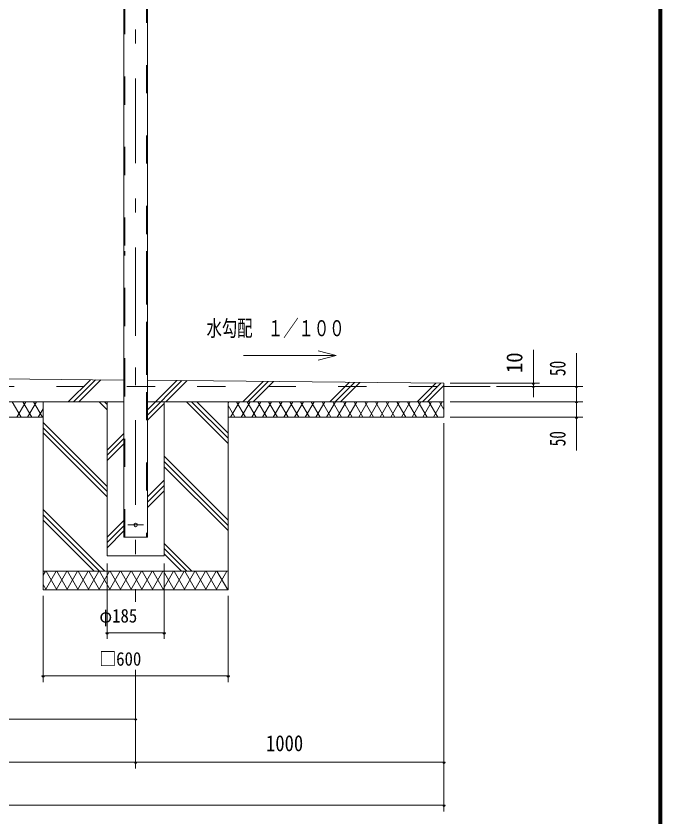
# Model space of a CAD drawing. Units: millimetres, scale not verified. Extents: x -32274 to 32279, y -14169 to 14171.
# Drawn here: x 24945 to 32279, y -4029 to 5071 of the extents above; entities that cross this region are included whole.
import ezdxf
from ezdxf.enums import TextEntityAlignment as Align

# ---------------------------------------------------------------- set-up
doc = ezdxf.new("R2010")
doc.units = ezdxf.units.MM
doc.header["$LTSCALE"] = 80
doc.linetypes.add('USER2', pattern=[10, 4, -6])
doc.linetypes.add('USER3', pattern=[24, 12, -5, 2, -5])
for name, color, linetype, lineweight in [('0-6_2-0BOLD', 7, 'Continuous', 18), ('0-7_2-1HIDDEN', 3, 'USER3', 18), ('0-8_2-2CENTER', 3, 'USER2', 18), ('0-A_2-5DIM', 3, 'Continuous', 18), ('0-B_2-6HATCH', 2, 'Continuous', 18), ('0-C_F-F', 5, 'Continuous', 18)]:
    doc.layers.add(name, color=color, linetype=linetype, lineweight=lineweight)
doc.styles.add('ＭＳ ゴシック', font='')
doc.styles.get('ＭＳ ゴシック').set_extended_font_data('MS Gothic')

msp = doc.modelspace()

# ---------------------------------------------------------------- linework, layer by layer
at = {"layer": '0-6_2-0BOLD'}
for p, q in [((26437.02, 863.73), (26437.02, 6113.73)), ((26169.97, 5735.21), (26169.97, 863.73)), ((26169.96, -851.27), (26169.96, 2398.52)), ((26437.01, 2398.52), (26437.01, -851.27)), ((22878.22, 967.97), (26169.97, 935.62)), ((26437.02, 932.91), (29803.48, 898.73)), ((29803.48, 898.73), (29803.48, 513.73)), ((29803.49, 863.73), (30328.5, 863.73)), ((23153.49, 688.73), (26169.96, 688.73)), ((26437.01, 688.73), (29803.48, 688.73)), ((25253.49, 513.73), (23153.49, 513.73)), ((29803.48, 513.73), (27353.49, 513.73)), ((26437.01, -851.27), (26169.96, -851.27)), ((27353.49, -1236.27), (25253.49, -1236.27))]:
    msp.add_line(p, q, dxfattribs=at)
for points in [[(27353.49, 688.73), (27353.49, -1446.27), (25253.49, -1446.27), (25253.49, 688.73)], [(25979.74, 688.73), (25979.74, -1061.27), (26627.24, -1061.27), (26627.24, 688.73)]]:
    msp.add_lwpolyline(points, dxfattribs=at)
msp.add_circle((26303.49, -711.27), 21, dxfattribs=at)
at = {"layer": '0-7_2-1HIDDEN'}
for p, q in [((26303.5, 8199.43), (26303.5, 863.73)), ((26303.49, 2398.52), (26303.49, -1585.29)), ((26390.99, -711.27), (26215.99, -711.27))]:
    msp.add_line(p, q, dxfattribs=at)
at = {"layer": '0-8_2-2CENTER'}
for p, q in [((26427.22, 6113.73), (26427.22, 863.73)), ((26179.77, 863.73), (26179.77, 5745.01)), ((26179.76, -851.27), (26179.76, 2398.52)), ((26427.21, 2398.52), (26427.21, -851.27)), ((15803.49, 863.73), (29803.48, 863.73))]:
    msp.add_line(p, q, dxfattribs=at)
at = {"layer": '0-A_2-5DIM'}
for p, q in [((30818.51, 741.97), (30818.51, 1276.73)), ((28375.65, 1268.08), (28578.5, 1213.73)), ((31308.51, 1241.73), (31308.51, 135.73)), ((29873.49, 898.73), (30888.5, 898.73)), ((31378.51, 863.73), (30398.51, 863.73)), ((30832.5, 898.73), (30804.5, 898.73)), ((30832.5, 863.73), (30804.5, 863.73)), ((31322.51, 863.73), (31294.51, 863.73)), ((29873.49, 688.73), (31378.51, 688.73)), ((31322.51, 688.73), (31294.51, 688.73)), ((31378.51, 513.73), (29873.49, 513.73)), ((31322.51, 513.73), (31294.51, 513.73)), ((29803.48, 443.73), (29803.48, -3966.27)), ((25979.74, -1149.8), (25979.74, -2006.27)), ((26627.24, -2006.27), (26627.24, -1149.8)), ((25253.49, -1516.27), (25253.49, -2496.27)), ((27353.49, -2496.27), (27353.49, -1516.26)), ((25993.74, -1936.27), (25965.74, -1936.27)), ((25979.74, -1936.27), (26627.24, -1936.27)), ((26641.24, -1936.27), (26613.24, -1936.27)), ((26303.49, -2356.27), (26303.49, -3476.27)), ((25267.49, -2426.27), (25239.49, -2426.27)), ((25253.49, -2426.27), (27353.49, -2426.27)), ((27367.49, -2426.27), (27339.49, -2426.27)), ((26303.49, -2916.27), (19303.49, -2916.27)), ((22803.49, -2916.27), (26303.49, -2916.27)), ((26317.49, -2916.27), (26289.49, -2916.27)), ((29803.48, -3406.27), (15803.49, -3406.27)), ((19303.49, -3406.27), (26303.49, -3406.27)), ((26317.49, -3406.26), (26289.49, -3406.26)), ((26303.49, -3406.27), (29803.48, -3406.27)), ((29817.48, -3406.26), (29789.48, -3406.26)), ((29803.48, -3896.27), (15803.49, -3896.27)), ((15803.49, -3896.27), (29803.48, -3896.27)), ((29817.48, -3896.27), (29789.48, -3896.27))]:
    msp.add_line(p, q, dxfattribs=at)
msp.add_lwpolyline([(27528.5, 1213.73), (28578.5, 1213.73), (28375.65, 1159.38)], dxfattribs=at)
for centre in [(30818.5, 898.73), (30818.5, 863.73), (31308.51, 863.73), (31308.51, 688.73), (31308.51, 513.73), (25979.74, -1936.27), (26627.24, -1936.27), (25253.49, -2426.27), (27353.49, -2426.27), (26303.49, -2916.27), (26303.49, -3406.26), (29803.48, -3406.26), (29803.48, -3896.27)]:
    msp.add_arc(centre, 14, 180, 0, dxfattribs=at)
at = {"layer": '0-B_2-6HATCH'}
for p, q in [((25538.94, 688.73), (25789.57, 939.36)), ((25598.34, 688.73), (25848.39, 938.78)), ((25657.74, 688.73), (25907.21, 938.2)), ((26437.01, 596.85), (26769.69, 929.53)), ((26437.01, 537.45), (26828.49, 928.93)), ((26647.69, 688.73), (26887.29, 928.33)), ((27518.84, 688.73), (27749.69, 919.58)), ((27578.24, 688.73), (27808.49, 918.98)), ((27637.64, 688.73), (27867.29, 918.38)), ((28508.79, 688.73), (28729.69, 909.63)), ((28568.19, 688.73), (28788.49, 909.03)), ((28627.58, 688.73), (28847.29, 908.43)), ((29498.74, 688.73), (29709.69, 899.68)), ((29558.14, 688.73), (29768.49, 899.08)), ((29617.53, 688.73), (29803.48, 874.68)), ((24903.07, 688.73), (25004.1, 513.73)), ((24955.49, 513.73), (25056.53, 688.73)), ((25024.31, 688.73), (25125.35, 513.73)), ((25076.74, 513.73), (25177.77, 688.73)), ((25145.56, 688.73), (25246.59, 513.73)), ((25888.94, 688.73), (25979.74, 597.94)), ((25948.34, 688.73), (25979.74, 657.34)), ((26437.01, 478.06), (26627.24, 668.28)), ((26878.89, 688.73), (27353.49, 214.14)), ((26938.29, 688.73), (27353.49, 273.53)), ((26997.69, 688.73), (27353.49, 332.93)), ((27353.49, 677.18), (27360.16, 688.73)), ((27353.49, 644.48), (27428.98, 513.73)), ((27380.36, 513.73), (27481.4, 688.73)), ((27449.18, 688.73), (27550.22, 513.73)), ((27501.61, 513.73), (27602.64, 688.73)), ((27570.43, 688.73), (27671.46, 513.73)), ((27622.85, 513.73), (27723.89, 688.73)), ((27691.67, 688.73), (27792.71, 513.73)), ((27744.09, 513.73), (27845.13, 688.73)), ((27812.91, 688.73), (27913.95, 513.73)), ((27865.34, 513.73), (27966.37, 688.73)), ((27934.16, 688.73), (28035.19, 513.73)), ((27986.58, 513.73), (28087.62, 688.73)), ((28055.4, 688.73), (28156.44, 513.73)), ((28107.82, 513.73), (28208.86, 688.73)), ((28176.64, 688.73), (28277.68, 513.73)), ((28229.07, 513.73), (28330.1, 688.73)), ((28297.89, 688.73), (28398.92, 513.73)), ((28350.31, 513.73), (28451.35, 688.73)), ((28419.13, 688.73), (28520.17, 513.73)), ((28471.56, 513.73), (28572.59, 688.73)), ((28540.38, 688.73), (28641.41, 513.73)), ((28592.8, 513.73), (28693.84, 688.73)), ((28661.62, 688.73), (28762.65, 513.73)), ((28714.04, 513.73), (28815.08, 688.73)), ((28782.86, 688.73), (28883.9, 513.73)), ((28835.29, 513.73), (28936.32, 688.73)), ((28904.11, 688.73), (29005.14, 513.73)), ((28956.53, 513.73), (29057.57, 688.73)), ((29025.35, 688.73), (29126.39, 513.73)), ((29077.77, 513.73), (29178.81, 688.73)), ((29146.59, 688.73), (29247.63, 513.73)), ((29199.02, 513.73), (29300.05, 688.73)), ((29267.84, 688.73), (29368.87, 513.73)), ((29320.26, 513.73), (29421.3, 688.73)), ((29389.08, 688.73), (29490.12, 513.73)), ((29441.5, 513.73), (29542.54, 688.73)), ((29510.32, 688.73), (29611.36, 513.73)), ((29562.75, 513.73), (29663.78, 688.73)), ((29631.57, 688.73), (29732.6, 513.73)), ((29683.99, 513.73), (29785.03, 688.73)), ((29752.81, 688.73), (29803.48, 600.97)), ((25197.98, 513.73), (25253.49, 609.87)), ((25253.49, 453.03), (25979.74, -273.22)), ((25253.49, 393.64), (25979.74, -332.61)), ((25253.49, 334.24), (25979.74, -392.01)), ((25979.74, 139.58), (26169.96, 329.8)), ((25979.74, 80.18), (26169.96, 270.4)), ((25979.74, 20.78), (26169.96, 211.01)), ((26627.24, 69.23), (27353.49, -657.02)), ((26627.24, 9.83), (27353.49, -716.42)), ((26627.24, -49.56), (27353.49, -775.81)), ((26437.01, -393.1), (26627.24, -202.87)), ((26437.01, -452.5), (26627.24, -262.27)), ((26437.01, -511.89), (26627.24, -321.67)), ((25253.49, -536.92), (25952.84, -1236.27)), ((25253.49, -596.31), (25893.44, -1236.27)), ((25253.49, -655.71), (25834.04, -1236.27)), ((25979.74, -850.37), (26169.96, -660.15)), ((25979.74, -909.77), (26169.96, -719.55)), ((25979.74, -969.17), (26169.96, -778.95)), ((26627.24, -920.72), (26942.79, -1236.27)), ((26627.24, -980.12), (26883.39, -1236.27)), ((26627.24, -1039.51), (26823.99, -1236.27)), ((25253.49, -1280.13), (25278.81, -1236.27)), ((25278.81, -1446.27), (25400.05, -1236.27)), ((25287.01, -1236.27), (25408.25, -1446.27)), ((25400.05, -1446.27), (25521.3, -1236.27)), ((25408.25, -1236.27), (25529.49, -1446.27)), ((25521.3, -1446.27), (25642.54, -1236.27)), ((25529.49, -1236.27), (25650.74, -1446.27)), ((25642.54, -1446.27), (25763.78, -1236.27)), ((25650.74, -1236.27), (25771.98, -1446.27)), ((25763.78, -1446.27), (25885.03, -1236.27)), ((25771.98, -1236.27), (25893.22, -1446.27)), ((25885.03, -1446.27), (26006.27, -1236.27)), ((25893.22, -1236.27), (26014.47, -1446.27)), ((26006.27, -1446.27), (26127.51, -1236.27)), ((26014.47, -1236.27), (26135.71, -1446.27)), ((26127.51, -1446.27), (26248.76, -1236.27)), ((26135.71, -1236.27), (26256.95, -1446.27)), ((26248.76, -1446.27), (26370, -1236.27)), ((26256.95, -1236.27), (26378.2, -1446.27)), ((26370, -1446.27), (26491.24, -1236.27)), ((26378.2, -1236.27), (26499.44, -1446.27)), ((26491.25, -1446.27), (26612.49, -1236.27)), ((26499.44, -1236.27), (26620.68, -1446.27)), ((26612.49, -1446.27), (26733.73, -1236.27)), ((26620.69, -1236.27), (26741.93, -1446.27)), ((26733.73, -1446.27), (26854.97, -1236.27)), ((26741.93, -1236.27), (26863.17, -1446.27)), ((26854.98, -1446.27), (26976.22, -1236.27)), ((26863.17, -1236.27), (26984.41, -1446.27)), ((26976.22, -1446.27), (27097.46, -1236.27)), ((26984.42, -1236.27), (27105.66, -1446.27)), ((27097.46, -1446.27), (27218.71, -1236.27)), ((27105.66, -1236.27), (27226.9, -1446.27)), ((27218.71, -1446.27), (27339.95, -1236.27)), ((27226.9, -1236.27), (27348.15, -1446.27)), ((27348.15, -1236.27), (27353.49, -1245.52)), ((25253.49, -1388.21), (25287, -1446.27)), ((27339.95, -1446.27), (27353.49, -1422.82))]:
    msp.add_line(p, q, dxfattribs=at)
at = {"layer": '0-C_F-F'}
for points in [[(32278.6, -13969.17), (32278.6, 14170.83), (-7901.4, 14170.83), (-7901.4, -13969.17)], [(32275.1, -13965.67), (-7897.9, -13965.67), (-7897.9, 14167.33), (32275.1, 14167.33)], [(32271.6, -13962.17), (32271.6, 14163.83), (-7894.4, 14163.83), (-7894.4, -13962.17)], [(32268.1, -13958.67), (32268.1, 14160.33), (-7890.9, 14160.33), (-7890.9, -13958.67)], [(32264.6, -13955.17), (32264.6, 14156.83), (-7887.4, 14156.83), (-7887.4, -13955.17)], [(32261.1, -13951.67), (32261.1, 14153.33), (-7883.9, 14153.33), (-7883.9, -13951.67)], [(32257.6, -13948.17), (-7880.4, -13948.17), (-7880.4, 14149.83), (32257.6, 14149.83)], [(32254.1, -13944.67), (-7876.9, -13944.67), (-7876.9, 14146.33), (32254.1, 14146.33)], [(32250.6, -13941.17), (32250.6, 14142.83), (-7873.4, 14142.83), (-7873.4, -13941.17)], [(32247.1, -13937.67), (-7869.9, -13937.67), (-7869.9, 14139.33), (32247.1, 14139.33)], [(32243.6, -13934.17), (32243.6, 14135.83), (-7866.4, 14135.83), (-7866.4, -13934.17)]]:
    msp.add_lwpolyline(points, close=True, dxfattribs=at)

# ---------------------------------------------------------------- texts
at = {"layer": '0-A_2-5DIM', "color": 7, "style": 'ＭＳ ゴシック'}
for s, height, width, p in [('水勾配\u3000１／１００', 182.3, 0.7, (27108.49, 1378.6)), ('φ185', 155, 0.9, (25892.24, -1866.27)), ('□600', 155, 0.9, (25892.24, -2356.26)), ('1000', 182.3, 0.85, (27783.56, -3336.26))]:
    msp.add_text(s, height=height, dxfattribs=dict(at, width=width)).set_placement(p, align=Align.BOTTOM_LEFT)
for s, width, p in [('10', 0.95, (30748.51, 1013.61)), ('50', 0.7, (31238.51, 980.33)), ('50', 0.7, (31238.51, 182.33))]:
    msp.add_text(s, height=182.3, rotation=90, dxfattribs=dict(at, width=width)).set_placement(p, align=Align.BOTTOM_LEFT)

doc.saveas('drawing.dxf')
